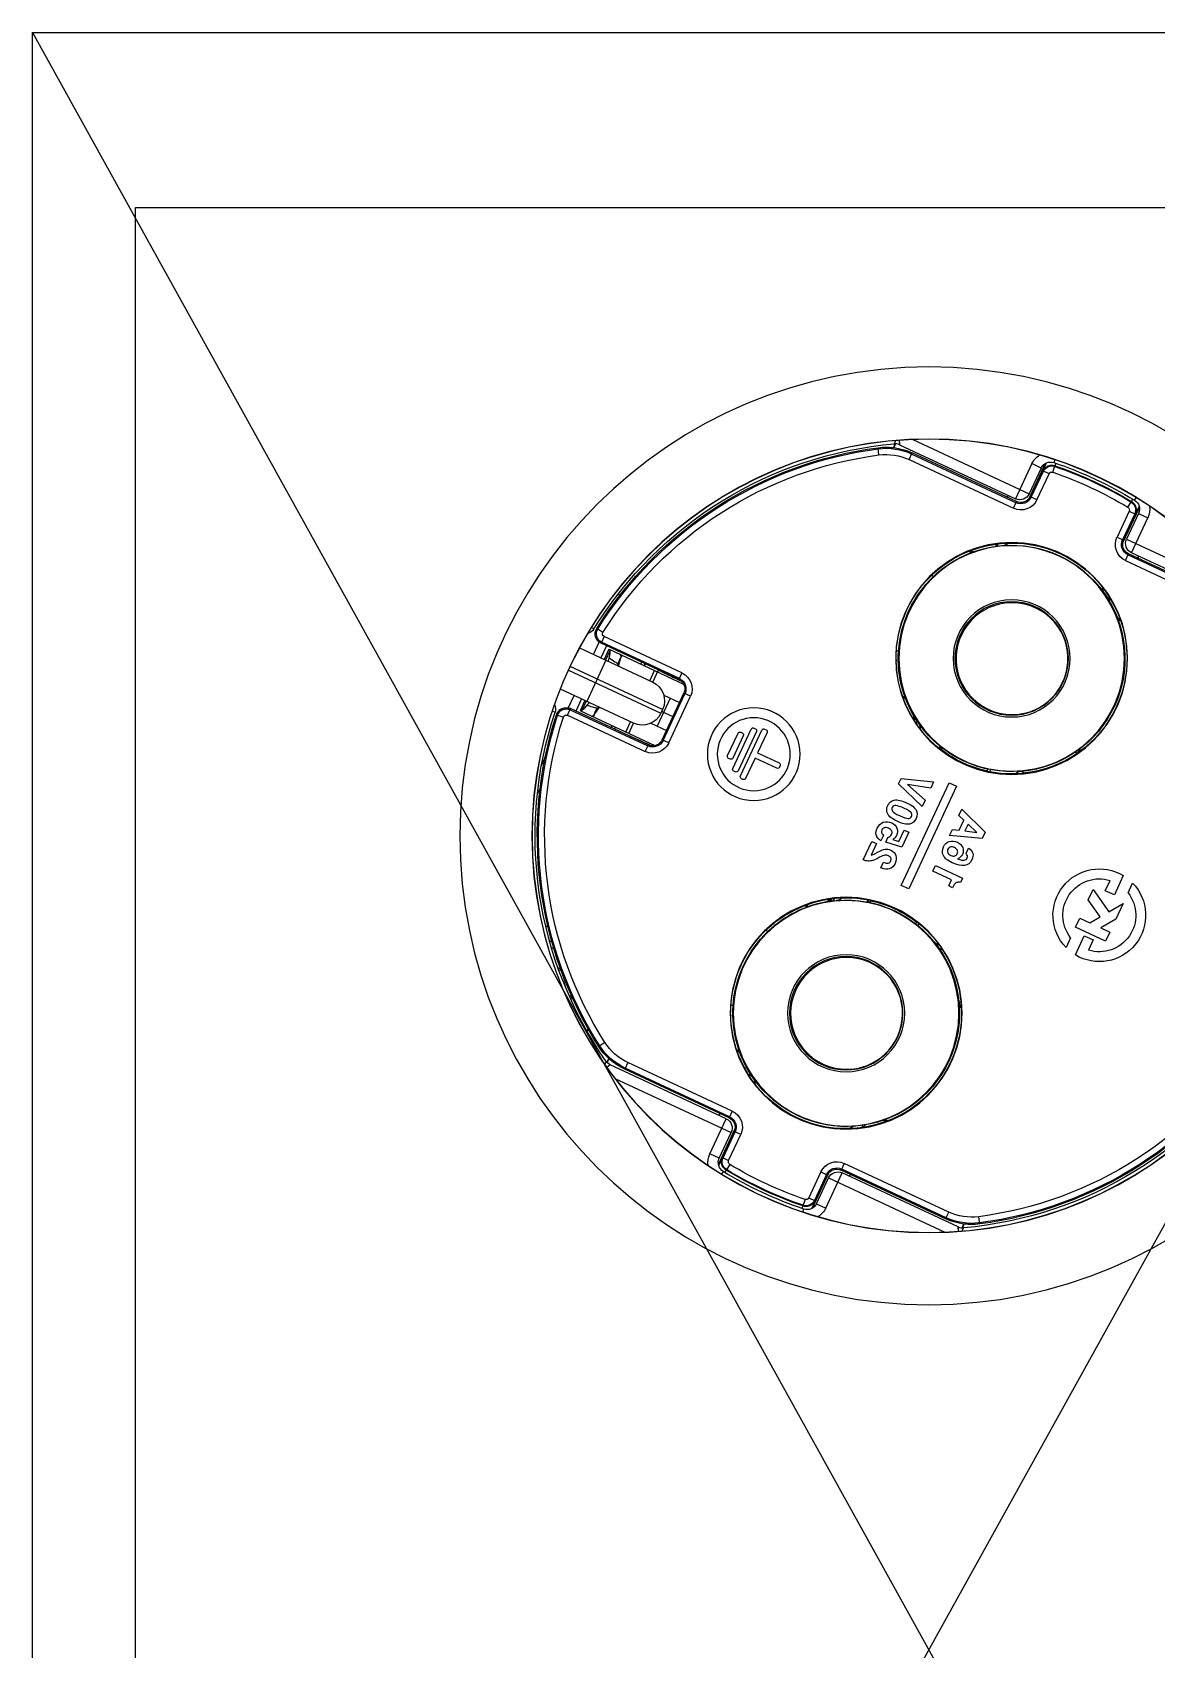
# Model space of a CAD drawing. Header units: millimetres. Extents: x -33000 to 294000, y 0 to 42408.
# Drawn here: x 268049.2 to 268103.8, y 14104.6 to 14183.1 of the extents above; entities that cross this region are included whole.
import ezdxf

# ---------------------------------------------------------------- set-up
doc = ezdxf.new("R2010")
doc.units = ezdxf.units.MM
doc.header["$LTSCALE"] = 50
doc.layers.add('arch', color=8, linetype='Continuous')

# ---------------------------------------------------------------- blocks, each defined once
blk = doc.blocks.new('A$Cc0df4071')
for p, q in [((0, 87, 0), (157, 0, 0)), ((157, 87, 0), (0, 0, 0)), ((35.593, 62.296, 0), (35.2, 62.113, 0)), ((36.647, 62.349, 0), (36.945, 62.489, 0)), ((33.531, 57.831, 0), (31.875, 61.382, 0)), ((33.003, 61.639, 0), (32.957, 61.776, 0)), ((33.124, 61.569, 0), (33.234, 61.23, 0)), ((29.881, 60.452, 0), (31.537, 56.902, 0)), ((32.866, 56.418, 0), (30.774, 60.903, 0)), ((30.956, 60.988, 0), (33.047, 56.502, 0)), ((32.778, 60.983, 0), (32.189, 60.708, 0)), ((32.357, 60.349, 0), (32.946, 60.624, 0)), ((33.148, 61.032, 0), (32.826, 60.882, 0)), ((34.585, 57.109, 0), (32.826, 60.882, 0)), ((32.876, 60.905, 0), (34.636, 57.133, 0)), ((33.148, 61.032, 0), (34.907, 57.26, 0)), ((28.96, 59.753, 0), (28.884, 59.877, 0)), ((30.195, 59.779, 0), (29.606, 59.504, 0)), ((30.48, 59.167, 0), (32.474, 60.097, 0)), ((32.432, 60.188, 0), (32.931, 60.42, 0)), ((32.462, 60.123, 0), (32.911, 60.333, 0)), ((33.12, 59.734, 0), (32.756, 59.486, 0)), ((32.936, 60.41, 0), (34.621, 56.796, 0)), ((33.065, 59.709, 0), (32.962, 59.642, 0)), ((33.231, 59.777, 0), (33.123, 59.726, 0)), ((48.346, 60.039, 0), (48.463, 60.093, 0)), ((48.386, 60.017, 0), (48.501, 60.071, 0)), ((29.124, 59.314, 0), (28.936, 59.615, 0)), ((29.331, 59.252, 0), (29.654, 59.403, 0)), ((31.09, 55.48, 0), (29.331, 59.252, 0)), ((31.362, 55.606, 0), (29.603, 59.379, 0)), ((31.413, 55.63, 0), (29.654, 59.403, 0)), ((29.774, 59.145, 0), (30.363, 59.419, 0)), ((29.94, 59.026, 0), (30.438, 59.258, 0)), ((29.945, 59.015, 0), (31.63, 55.401, 0)), ((30.019, 58.984, 0), (30.468, 59.193, 0)), ((32.917, 59.613, 0), (32.793, 59.533, 0)), ((32.962, 59.642, 0), (32.917, 59.613, 0)), ((33.65, 58.877, 0), (33.741, 58.92, 0)), ((49.028, 59.218, 0), (49.219, 59.518, 0)), ((49.797, 59.037, 0), (49.987, 59.126, 0)), ((49.81, 59.023, 0), (50.002, 59.112, 0)), ((49.945, 59.158, 0), (50.094, 59.231, 0)), ((50.112, 58.96, 0), (50.238, 59.128, 0)), ((52.737, 53.331, 0), (50.112, 58.96, 0)), ((27.324, 58.484, 0), (27.279, 58.58, 0)), ((30.347, 58.432, 0), (30.24, 58.382, 0)), ((30.768, 58.559, 0), (30.344, 58.439, 0)), ((30.511, 58.5, 0), (30.398, 58.465, 0)), ((30.595, 58.526, 0), (30.511, 58.5, 0)), ((30.708, 58.56, 0), (30.595, 58.526, 0)), ((33.963, 58.207, 0), (33.464, 57.974, 0)), ((33.725, 58.717, 0), (33.815, 58.759, 0)), ((50.002, 58.106, 0), (50.325, 58.256, 0)), ((52.364, 53.042, 0), (50.002, 58.106, 0)), ((52.636, 53.168, 0), (50.274, 58.233, 0)), ((52.686, 53.192, 0), (50.325, 58.257, 0)), ((50.77, 58.732, 0), (53.401, 53.089, 0)), ((30.569, 57.44, 0), (30.659, 57.483, 0)), ((30.643, 57.28, 0), (30.734, 57.322, 0)), ((34.029, 58.064, 0), (33.531, 57.831, 0)), ((30.652, 57.261, 0), (30.743, 57.304, 0)), ((31.537, 56.902, 0), (30.948, 56.627, 0)), ((31.47, 57.044, 0), (30.972, 56.812, 0)), ((32.319, 56.053, 0), (33.679, 56.687, 0)), ((33.535, 56.995, 0), (33.89, 56.233, 0)), ((34.907, 57.26, 0), (34.585, 57.109, 0)), ((34.343, 56.445, 0), (32.077, 55.388, 0)), ((34.367, 56.394, 0), (32.101, 55.337, 0)), ((32.175, 56.361, 0), (32.53, 55.599, 0)), ((34.493, 56.122, 0), (32.228, 55.066, 0)), ((32.866, 56.418, 0), (33.047, 56.502, 0)), ((32.957, 56.46, 0), (33.21, 55.916, 0)), ((34.493, 56.122, 0), (34.343, 56.445, 0)), ((31.09, 55.48, 0), (31.413, 55.63, 0)), ((32.228, 55.066, 0), (32.077, 55.388, 0)), ((52.57, 53.689, 0), (52.475, 53.645, 0)), ((52.577, 53.673, 0), (52.483, 53.629, 0)), ((54.441, 54.126, 0), (52.737, 53.331, 0)), ((53.224, 52.911, 0), (54.943, 53.713, 0)), ((53.351, 52.95, 0), (54.973, 53.707, 0)), ((54.636, 53.488, 0), (53.374, 52.9, 0)), ((54.652, 53.672, 0), (53.401, 53.089, 0)), ((54.652, 53.672, 0), (54.441, 54.126, 0)), ((55.002, 53.699, 0), (54.62, 53.521, 0)), ((54.62, 53.521, 0), (54.762, 53.216, 0)), ((55.347, 53.386, 0), (55.228, 53.331, 0)), ((55.29, 53.481, 0), (55.414, 53.557, 0)), ((35.728, 53.013, 0), (33.816, 52.122, 0)), ((36.094, 52.643, 0), (33.864, 51.604, 0)), ((33.934, 51.868, 0), (35.846, 52.76, 0)), ((33.972, 52.625, 0), (34.006, 52.553, 0)), ((35.108, 53.265, 0), (34.021, 52.758, 0)), ((34.139, 52.504, 0), (35.227, 53.012, 0)), ((35.275, 53.144, 0), (35.241, 53.217, 0)), ((35.895, 52.893, 0), (35.861, 52.965, 0)), ((47.205, 53.103, 0), (47.254, 52.998, 0)), ((47.254, 52.998, 0), (47.257, 53.004, 0)), ((47.732, 53.119, 0), (47.74, 53.113, 0)), ((49.367, 52.831, 0), (49.425, 52.706, 0)), ((49.447, 52.803, 0), (49.507, 52.675, 0)), ((52.364, 53.042, 0), (52.686, 53.192, 0)), ((53.501, 52.628, 0), (53.351, 52.95, 0)), ((54.762, 53.216, 0), (53.501, 52.628, 0)), ((54.946, 53.16, 0), (55.228, 53.331, 0)), ((33.767, 51.989, 0), (33.801, 51.916, 0)), ((33.982, 51.35, 0), (34.97, 51.811, 0)), ((34.97, 51.811, 0), (35.46, 50.759, 0)), ((35.224, 51.929, 0), (36.212, 52.39, 0)), ((35.714, 50.878, 0), (35.224, 51.929, 0)), ((36.26, 52.522, 0), (36.226, 52.595, 0)), ((50.602, 52.22, 0), (50.626, 52.231, 0)), ((50.602, 52.22, 0), (50.628, 52.165, 0)), ((50.628, 52.165, 0), (50.686, 52.192, 0)), ((50.771, 52.137, 0), (50.783, 52.135, 0)), ((33.816, 51.471, 0), (33.849, 51.398, 0)), ((43.638, 51.312, 0), (43.589, 51.417, 0)), ((35.593, 50.711, 0), (35.666, 50.745, 0)), ((43.238, 51.014, 0), (43.238, 51.023, 0)), ((42.35, 49.433, 0), (42.478, 49.492, 0)), ((56.65, 49.506, 0), (56.962, 49.613, 0)), ((56.962, 49.613, 0), (57.08, 49.668, 0)), ((57.254, 49.61, 0), (57.117, 49.564, 0)), ((42.449, 49.412, 0), (42.32, 49.351, 0)), ((55.313, 48.741, 0), (56.575, 49.329, 0)), ((55.313, 48.741, 0), (55.464, 48.419, 0)), ((57.071, 49.148, 0), (55.352, 48.347, 0)), ((55.44, 48.469, 0), (56.701, 49.058, 0)), ((55.464, 48.419, 0), (57.086, 49.175, 0)), ((56.854, 48.952, 0), (55.602, 48.368, 0)), ((56.575, 49.329, 0), (56.717, 49.024, 0)), ((56.717, 49.024, 0), (57.099, 49.203, 0)), ((56.854, 48.952, 0), (57.065, 48.499, 0)), ((42.031, 48.054, 0), (42.037, 48.065, 0)), ((42.041, 48.094, 0), (42.148, 48.144, 0)), ((42.057, 48.226, 0), (42.164, 48.276, 0)), ((42.172, 48.332, 0), (42.064, 48.282, 0)), ((42.185, 48.405, 0), (42.074, 48.354, 0)), ((57.065, 48.499, 0), (55.361, 47.704, 0)), ((55.602, 48.368, 0), (58.234, 42.725, 0)), ((53.188, 47.295, 0), (53.209, 47.274, 0)), ((54.899, 47.604, 0), (55.222, 47.754, 0)), ((57.261, 42.54, 0), (54.899, 47.604, 0)), ((57.533, 42.666, 0), (55.171, 47.731, 0)), ((57.583, 42.69, 0), (55.222, 47.754, 0)), ((57.985, 42.075, 0), (55.361, 47.704, 0)), ((55.425, 47.318, 0), (55.52, 47.362, 0)), ((55.528, 47.345, 0), (55.433, 47.301, 0)), ((40.161, 46.689, 0), (39.267, 46.272, 0)), ((40.181, 46.646, 0), (40.161, 46.689, 0)), ((42.211, 46.487, 0), (42.11, 46.44, 0)), ((42.13, 46.339, 0), (42.147, 46.324, 0)), ((42.147, 46.324, 0), (42.236, 46.365, 0)), ((42.224, 46.36, 0), (42.173, 46.469, 0)), ((53.144, 46.742, 0), (53.154, 46.747, 0)), ((53.144, 46.742, 0), (53.153, 46.739, 0)), ((53.189, 46.976, 0), (53.183, 46.965, 0)), ((20.514, 45.921, 0), (20.161, 45.967, 0)), ((38.979, 45.703, 0), (39.247, 45.827, 0)), ((39.31, 45.584, 0), (39.074, 45.486, 0)), ((39.267, 46.272, 0), (39.374, 46.042, 0)), ((39.554, 44.808, 0), (39.31, 45.584, 0)), ((39.374, 46.042, 0), (39.943, 46.307, 0)), ((39.859, 46.104, 0), (39.794, 45.99, 0)), ((40.548, 45.824, 0), (40.28, 45.699, 0)), ((52.836, 45.509, 0), (52.777, 45.637, 0)), ((52.788, 45.668, 0), (52.838, 45.65, 0)), ((52.838, 45.65, 0), (52.867, 45.587, 0)), ((19.804, 44.936, 0), (20.015, 44.925, 0)), ((19.818, 45.114, 0), (19.97, 45.18, 0)), ((19.91, 44.931, 0), (19.925, 44.93, 0)), ((19.913, 45.155, 0), (19.925, 45.161, 0)), ((19.968, 45.128, 0), (20.158, 45.216, 0)), ((20.16, 45.197, 0), (19.969, 45.108, 0)), ((20.015, 44.925, 0), (22.639, 39.296, 0)), ((29.985, 45.073, 0), (30.034, 44.968, 0)), ((30.034, 44.968, 0), (30.037, 44.974, 0)), ((30.512, 45.089, 0), (30.52, 45.084, 0)), ((32.174, 44.688, 0), (32.302, 44.747, 0)), ((36.477, 44.972, 0), (36.216, 44.85, 0)), ((36.216, 44.85, 0), (36.384, 43.273, 0)), ((41.408, 44.843, 0), (36.423, 42.519, 0)), ((37.577, 43.83, 0), (36.477, 44.972, 0)), ((39.27, 44.956, 0), (38.719, 44.699, 0)), ((38.827, 44.468, 0), (39.554, 44.808, 0)), ((39.177, 45.252, 0), (39.27, 44.956, 0)), ((41.577, 44.481, 0), (41.408, 44.843, 0)), ((19.766, 44.275, 0), (22.398, 38.632, 0)), ((20.739, 44.46, 0), (20.417, 44.31, 0)), ((22.778, 39.246, 0), (20.417, 44.31, 0)), ((20.467, 44.334, 0), (22.829, 39.269, 0)), ((20.739, 44.46, 0), (23.101, 39.396, 0)), ((32.383, 44.718, 0), (32.254, 44.658, 0)), ((33.306, 44.265, 0), (33.195, 44.214, 0)), ((33.368, 44.227, 0), (33.26, 44.176, 0)), ((33.415, 44.196, 0), (33.308, 44.146, 0)), ((33.526, 44.124, 0), (33.419, 44.073, 0)), ((33.551, 44.108, 0), (33.563, 44.106, 0)), ((36.509, 44.54, 0), (37.269, 43.686, 0)), ((36.684, 43.413, 0), (36.509, 44.54, 0)), ((36.592, 42.157, 0), (41.577, 44.481, 0)), ((38.719, 44.699, 0), (38.827, 44.468, 0)), ((43.275, 44.137, 0), (43.186, 44.096, 0)), ((43.186, 44.073, 0), (43.186, 44.096, 0)), ((43.251, 43.993, 0), (43.352, 44.04, 0)), ((26.418, 43.282, 0), (26.37, 43.387, 0)), ((36.384, 43.273, 0), (36.684, 43.413, 0)), ((37.269, 43.686, 0), (37.577, 43.83, 0)), ((40.707, 43.303, 0), (40.446, 43.181, 0)), ((40.446, 43.181, 0), (41.058, 41.868, 0)), ((41.13, 42.397, 0), (40.707, 43.303, 0)), ((26.018, 42.984, 0), (26.019, 42.994, 0)), ((34.749, 43.007, 0), (34.648, 42.96, 0)), ((34.737, 42.868, 0), (34.686, 42.978, 0)), ((34.725, 42.863, 0), (34.814, 42.904, 0)), ((34.814, 42.927, 0), (34.814, 42.904, 0)), ((36.423, 42.519, 0), (36.592, 42.157, 0)), ((38.983, 42.499, 0), (38.69, 42.362, 0)), ((39.135, 40.915, 0), (38.983, 42.499, 0)), ((41.434, 42.539, 0), (41.13, 42.397, 0)), ((41.519, 42.358, 0), (41.434, 42.539, 0)), ((44.191, 43.099, 0), (44.209, 43.061, 0)), ((44.449, 42.892, 0), (44.437, 42.894, 0)), ((44.453, 43.009, 0), (44.533, 42.839, 0)), ((57.583, 42.69, 0), (57.261, 42.54, 0)), ((38.009, 42.045, 0), (37.707, 41.904, 0)), ((37.707, 41.904, 0), (38.822, 40.769, 0)), ((38.237, 41.803, 0), (38.009, 42.045, 0)), ((38.729, 42.032, 0), (38.237, 41.803, 0)), ((38.429, 41.596, 0), (38.763, 41.752, 0)), ((38.69, 42.362, 0), (38.729, 42.032, 0)), ((38.763, 41.752, 0), (38.834, 41.168, 0)), ((39.865, 41.698, 0), (39.597, 41.573, 0)), ((41.058, 41.868, 0), (41.262, 41.963, 0)), ((47.129, 41.937, 0), (47.275, 41.976, 0)), ((47.275, 41.976, 0), (47.317, 41.957, 0)), ((47.289, 41.927, 0), (47.275, 41.976, 0)), ((47.325, 41.924, 0), (47.317, 41.957, 0)), ((58.031, 41.892, 0), (57.84, 41.803, 0)), ((58.032, 41.872, 0), (57.842, 41.784, 0)), ((58.196, 42.064, 0), (57.985, 42.075, 0)), ((58.182, 41.886, 0), (58.03, 41.82, 0)), ((58.09, 42.069, 0), (58.075, 42.07, 0)), ((58.087, 41.845, 0), (58.075, 41.839, 0)), ((25.158, 41.477, 0), (25.218, 41.349, 0)), ((25.188, 41.557, 0), (25.247, 41.431, 0)), ((38.834, 41.168, 0), (38.429, 41.596, 0)), ((38.822, 40.769, 0), (39.135, 40.915, 0)), ((57.839, 41.033, 0), (57.486, 41.079, 0)), ((24.888, 40.162, 0), (24.829, 40.135, 0)), ((24.863, 40.218, 0), (24.838, 40.206, 0)), ((24.863, 40.218, 0), (24.888, 40.162, 0)), ((35.853, 40.676, 0), (35.764, 40.635, 0)), ((35.789, 40.513, 0), (35.89, 40.56, 0)), ((35.87, 40.661, 0), (35.853, 40.676, 0)), ((20.935, 38.501, 0), (22.639, 39.296, 0)), ((22.472, 39.655, 0), (22.567, 39.699, 0)), ((22.575, 39.682, 0), (22.48, 39.638, 0)), ((23.101, 39.396, 0), (22.778, 39.246, 0)), ((24.811, 40.024, 0), (24.817, 40.035, 0)), ((35.971, 39.266, 0), (35.989, 39.227, 0)), ((20.914, 37.825, 0), (22.536, 38.581, 0)), ((20.929, 37.852, 0), (22.648, 38.653, 0)), ((21.146, 38.048, 0), (20.935, 38.501, 0)), ((21.146, 38.048, 0), (22.398, 38.632, 0)), ((22.56, 38.531, 0), (21.299, 37.942, 0)), ((22.687, 38.259, 0), (22.536, 38.581, 0)), ((35.871, 39.007, 0), (35.95, 38.837, 0)), ((35.969, 38.946, 0), (35.963, 38.935, 0)), ((21.283, 37.976, 0), (20.901, 37.797, 0)), ((21.425, 37.671, 0), (21.283, 37.976, 0)), ((22.687, 38.259, 0), (21.425, 37.671, 0)), ((20.746, 37.39, 0), (20.883, 37.436, 0)), ((21.038, 37.387, 0), (20.92, 37.332, 0)), ((21.35, 37.494, 0), (21.038, 37.387, 0)), ((34.848, 36.181, 0), (34.836, 36.137, 0)), ((34.856, 36.109, 0), (34.836, 36.137, 0)), ((34.972, 36.268, 0), (34.848, 36.181, 0)), ((34.877, 36.139, 0), (34.848, 36.181, 0)), ((43.426, 36.383, 0), (42.989, 36.179, 0)), ((42.989, 36.179, 0), (43.217, 35.691, 0)), ((44.106, 34.926, 0), (43.426, 36.383, 0)), ((44.782, 36.394, 0), (43.846, 35.958, 0)), ((43.946, 36.625, 0), (44.421, 36.847, 0)), ((42.111, 35.77, 0), (41.606, 35.534, 0)), ((41.606, 35.534, 0), (42.689, 34.776, 0)), ((42.931, 35.196, 0), (42.111, 35.77, 0)), ((43.217, 35.691, 0), (42.931, 35.196, 0)), ((43.846, 35.958, 0), (44.05, 35.521, 0)), ((44.05, 35.521, 0), (44.548, 35.752, 0)), ((26.973, 35.075, 0), (26.975, 35.041, 0)), ((27.229, 34.863, 0), (27.217, 34.865, 0)), ((27.425, 34.749, 0), (27.414, 34.744, 0)), ((27.425, 34.749, 0), (27.421, 34.74, 0)), ((41.663, 34.939, 0), (41.165, 34.708, 0)), ((41.866, 34.502, 0), (41.663, 34.939, 0)), ((42.689, 34.776, 0), (42.284, 34.076, 0)), ((43.046, 34.431, 0), (43.466, 35.157, 0)), ((43.466, 35.157, 0), (43.669, 34.722, 0)), ((43.669, 34.722, 0), (44.106, 34.926, 0)), ((23.054, 33.84, 0), (22.772, 33.669, 0)), ((24.649, 34.05, 0), (23.027, 33.293, 0)), ((24.776, 34.089, 0), (23.057, 33.287, 0)), ((23.238, 33.784, 0), (24.499, 34.372, 0)), ((23.238, 33.784, 0), (23.38, 33.479, 0)), ((23.348, 33.328, 0), (24.599, 33.911, 0)), ((23.364, 33.512, 0), (24.626, 34.1, 0)), ((24.499, 34.372, 0), (24.649, 34.05, 0)), ((24.599, 33.911, 0), (27.23, 28.268, 0)), ((25.636, 33.958, 0), (25.314, 33.808, 0)), ((27.675, 28.743, 0), (25.314, 33.808, 0)), ((25.364, 33.832, 0), (27.726, 28.767, 0)), ((25.636, 33.958, 0), (27.998, 28.894, 0)), ((28.477, 34.331, 0), (28.458, 34.281, 0)), ((28.458, 34.281, 0), (28.487, 34.219, 0)), ((28.567, 34.193, 0), (28.508, 34.32, 0)), ((40.931, 34.066, 0), (41.866, 34.502, 0)), ((41.767, 33.835, 0), (41.292, 33.613, 0)), ((42.284, 34.076, 0), (43.046, 34.431, 0)), ((22.71, 33.519, 0), (22.586, 33.443, 0)), ((22.653, 33.614, 0), (22.772, 33.669, 0)), ((22.998, 33.301, 0), (23.38, 33.479, 0)), ((23.348, 33.328, 0), (23.559, 32.874, 0)), ((25.263, 33.669, 0), (23.559, 32.874, 0)), ((27.888, 28.04, 0), (25.263, 33.669, 0)), ((25.423, 33.327, 0), (25.517, 33.371, 0)), ((25.43, 33.311, 0), (25.525, 33.355, 0))]:
    blk.add_line(p, q)
at = {"elevation": 0}
for points in [[(157, 87), (0, 87), (0, 0), (157, 0)], [(8.5, 5), (148.5, 5), (148.5, 82), (8.5, 82)]]:
    blk.add_lwpolyline(points, close=True, dxfattribs=at)
for points in [[(19.925, 44.93), (19.953, 44.929), (19.966, 44.928)], [(19.945, 45.169), (19.953, 45.173), (19.96, 45.176), (19.966, 45.178), (19.969, 45.18), (19.97, 45.18)], [(19.966, 44.928), (19.988, 44.927), (19.997, 44.926), (20.004, 44.926), (20.01, 44.925), (20.013, 44.925), (20.015, 44.925)], [(58.034, 42.072), (58.012, 42.073), (58.003, 42.074), (57.996, 42.074), (57.99, 42.075), (57.987, 42.075), (57.985, 42.075)], [(58.055, 41.831), (58.047, 41.827), (58.04, 41.824), (58.034, 41.822), (58.031, 41.82), (58.03, 41.82)], [(58.075, 42.07), (58.047, 42.071), (58.034, 42.072)]]:
    blk.add_lwpolyline(points, dxfattribs=at)
for centre, radius in [((39, 43.5, 0), 22.759), ((39, 43.5, 0), 19.26), ((39, 43.5, 0), 19.25), ((35.038, 51.997, 0), 2.25), ((35.038, 51.997, 0), 1.77), ((47.61, 47.515, 0), 5.626), ((47.61, 47.515, 0), 5.474), ((47.61, 47.515, 0), 2.841), ((47.61, 47.515, 0), 2.753), ((30.39, 39.485, 0), 5.626), ((30.39, 39.485, 0), 5.474), ((30.39, 39.485, 0), 2.841), ((30.39, 39.485, 0), 2.753)]:
    blk.add_circle(centre, radius)
for centre, radius, start, end in [((39, 43.5, 0), 19.104, 55.04607, 108.29538), ((39, 43.5, 0), 19, 57.46174, 108.0143), ((39, 43.5, 0), 18.944, 57.46174, 108.0143), ((39, 43.5, 0), 18.644, 57.46174, 108.0143), ((46.436, 61.863, 0), 3.058, 175.78166, 177.68103), ((32.846, 62.113, 0), 0.5, 244.16712, 288.29328), ((33.279, 61.093, 0), 0.5, 108.0143, 205), ((33.279, 61.093, 0), 0.444, 108.0143, 205), ((33.28, 61.092, 0), 0.502, 127.3334, 144.37051), ((33.279, 61.093, 0), 0.5, 120.91831, 127.26226), ((33.28, 61.091, 0), 0.503, 108.06324, 120.93386), ((33.279, 61.093, 0), 0.144, 108.0143, 205), ((46.436, 61.863, 0), 2.326, 179.00666, 181.58037), ((46.436, 61.863, 0), 2, 181.51755, 184.71287), ((46.436, 61.863, 0), 1.1, 199.33393, 206.93626), ((46.436, 61.863, 0), 1.025, 202.75144, 211.45417), ((46.436, 61.863, 0), 0.725, 237.03905, 259.7015), ((33.281, 61.093, 0), 0.502, 169.67949, 185.59879), ((33.283, 61.094, 0), 0.504, 185.70776, 204.92101), ((46.436, 61.863, 0), 1.025, 284.27634, 292.99716), ((46.436, 61.863, 0), 1.1, 288.99252, 296.60467), ((39, 43.5, 0), 19.104, 121.70462, 174.95393), ((29.2, 59.191, 0), 0.5, 25, 121.9857), ((28.697, 60.179, 0), 0.5, 301.70671, 345.8445), ((33.471, 59.041, 0), 1.324, 127.51942, 129.15817), ((27.945, 58.481, 0), 4.988, 14.17594, 15.46667), ((27.654, 58.406, 0), 5.289, 13.58199, 14.18576), ((32.98, 59.995, 0), 0.298, 286.58244, 288.03514), ((39, 43.5, 0), 19, 121.9857, 172.53826), ((39, 43.5, 0), 18.944, 121.9857, 172.53826), ((39, 43.5, 0), 18.644, 121.9857, 172.53826), ((29.2, 59.191, 0), 0.444, 25, 121.9857), ((29.2, 59.191, 0), 0.144, 25, 121.9857), ((34.623, 56.729, 0), 3.348, 123.12351, 124.00156), ((32.02, 60.975, 0), 1.59, 298.14826, 299.71712), ((32.692, 59.575, 0), 0.11, 320.91296, 329.12438), ((32.684, 59.579, 0), 0.119, 329.13396, 336.94603), ((33.491, 59.153, 0), 0.794, 144.48276, 151.4274), ((27.486, 58.365, 0), 5.462, 13.00108, 13.58202), ((33.423, 58.515, 0), 1.242, 117.75681, 119.69383), ((47.606, 56.989, 0), 2.644, 25, 57.46174), ((47.606, 56.989, 0), 2.944, 25, 57.46174), ((47.601, 56.982, 0), 3.008, 46.65908, 57.4463), ((47.606, 56.989, 0), 3, 25, 57.46175), ((47.609, 56.992, 0), 2.996, 43.04638, 46.64896), ((47.606, 56.989, 0), 3, 38.21945, 43.04583), ((34.715, 61.66, 0), 5.094, 215.11122, 216.09099), ((35.022, 61.882, 0), 5.472, 216.08513, 216.52172), ((31.082, 57.424, 0), 1.242, 110.30692, 112.24397), ((30.552, 57.801, 0), 0.775, 84.35753, 85.55279), ((35.257, 62.057, 0), 5.766, 216.52212, 216.97997), ((30.55, 57.778, 0), 0.798, 78.58151, 84.33355), ((31.681, 55.353, 0), 3.352, 106.44735, 106.87629), ((30.742, 58.674, 0), 0.119, 253.05397, 260.86604), ((31.679, 55.36, 0), 3.345, 105.99818, 106.44735), ((72.559, 74.603, 0), 41.837, 203.21935, 203.49167), ((47.61, 56.992, 0), 2.994, 35.81229, 38.2184), ((47.599, 56.984, 0), 3.008, 25.62808, 35.80299), ((47.621, 56.996, 0), 2.983, 25.0001, 25.61683), ((32.625, 57.409, 0), 1, 295, 25), ((100.79, 86.936, 0), 72.643, 203.53664, 204.10627), ((-6.886, 37.54, 0), 42.383, 26.49941, 26.76638), ((32.443, 57.324, 0), 1, 205, 295), ((34.132, 56.898, 0), 0.5, 295, 25), ((34.132, 56.898, 0), 0.556, 295, 25), ((128.857, 99.477, 0), 103.385, 204.09763, 204.29721), ((34.132, 56.898, 0), 0.856, 295, 25), ((-26.962, 27.545, 0), 64.81, 25.88743, 26.4885), ((-57.684, 12.56, 0), 98.991, 25.69845, 25.9269), ((31.866, 55.841, 0), 0.856, 205, 295), ((31.866, 55.841, 0), 0.556, 205, 295), ((31.866, 55.841, 0), 0.5, 205, 295), ((54.823, 53.085, 0), 0.444, 31.20627, 115), ((54.864, 53.219, 0), 0.5, 31.49414, 115.00072), ((54.817, 53.081, 0), 0.481, 40.25125, 48.39317), ((54.819, 53.082, 0), 0.479, 31.24992, 40.30206), ((39, 43.5, 0), 19.104, 18.50514, 31.49486), ((34.063, 52.668, 0), 0.1, 115, 205), ((35.151, 53.175, 0), 0.1, 25, 115), ((35.184, 53.102, 0), 0.1, 295, 25), ((35.77, 52.923, 0), 0.1, 25, 115), ((35.804, 52.85, 0), 0.1, 295, 25), ((36.136, 52.553, 0), 0.1, 25, 115), ((47.61, 47.515, 0), 5.605, 88.75016, 141.24984), ((47.61, 47.515, 0), 5.495, 93.71361, 136.28639), ((47.61, 47.515, 0), 5.5, 54.89146, 93.67631), ((47.752, 53.613, 0), 0.5, 262.16267, 268.65866), ((47.61, 47.515, 0), 5.6, 55.63429, 88.67103), ((53.139, 53.403, 0), 0.856, 205, 295), ((53.139, 53.403, 0), 0.556, 205, 295), ((53.139, 53.403, 0), 0.5, 205, 295), ((53.19, 53.542, 0), 0.5, 205.01169, 294.98831), ((54.823, 53.085, 0), 0.144, 31.20627, 115), ((39, 43.5, 0), 18.644, 18.79373, 31.20627), ((39, 43.5, 0), 18.944, 18.79373, 31.20627), ((39, 43.5, 0), 18.974, 18.79373, 31.20627), ((33.858, 52.031, 0), 0.1, 115, 205), ((33.892, 51.959, 0), 0.1, 205, 295), ((34.097, 52.595, 0), 0.1, 205, 295), ((36.17, 52.48, 0), 0.1, 295, 25), ((50.264, 52.945, 0), 0.8, 288.20082, 295), ((50.264, 52.945, 0), 0.861, 291.30744, 295), ((51.052, 52.549, 0), 0.499, 235.65311, 242.48429), ((47.61, 47.515, 0), 5.496, 355.13335, 54.86665), ((47.61, 47.515, 0), 5.605, 354.48043, 55.51957), ((33.906, 51.513, 0), 0.1, 115, 205), ((33.94, 51.441, 0), 0.1, 205, 295), ((47.61, 47.515, 0), 5.5, 136.32369, 175.00042), ((42.847, 51.326, 0), 0.5, 321.34135, 327.84103), ((35.551, 50.802, 0), 0.1, 205, 295), ((35.624, 50.835, 0), 0.1, 295, 25), ((47.61, 47.515, 0), 5.6, 141.32896, 174.36571), ((56.514, 49.46, 0), 0.144, 295, 18.79373), ((56.514, 49.46, 0), 0.444, 295, 18.79373), ((56.642, 49.405, 0), 0.5, 294.99928, 18.50586), ((55.675, 47.966, 0), 0.856, 115, 205), ((47.61, 47.515, 0), 5.605, 174.48043, 192.11436), ((41.538, 48.114, 0), 0.501, 347.32992, 354.35278), ((47.61, 47.515, 0), 5.496, 175.02449, 234.97551), ((41.638, 48.035, 0), 0.499, 349.93584, 355.01709), ((55.675, 47.966, 0), 0.556, 115, 205), ((55.675, 47.966, 0), 0.5, 115, 205), ((55.814, 47.915, 0), 0.5, 115.01169, 204.98831), ((39.551, 46.419, 0), 0.675, 343.48443, 2.64158), ((47.61, 47.515, 0), 5.591, 192.30177, 217.69823), ((47.61, 47.515, 0), 5.6, 235.63429, 354.36571), ((47.61, 47.515, 0), 5.5, 234.99958, 355.10855), ((53.681, 46.916, 0), 0.501, 167.79014, 174.35417), ((23.135, 45.578, 0), 3, 172.53825, 205), ((23.143, 45.577, 0), 3.008, 172.5537, 183.34092), ((23.135, 45.578, 0), 2.944, 172.53826, 205), ((23.135, 45.578, 0), 2.644, 172.53826, 205), ((23.138, 45.578, 0), 3.003, 183.36194, 194.17613), ((23.143, 45.581, 0), 3.008, 194.19701, 204.37192), ((30.39, 39.485, 0), 5.605, 88.75016, 141.24984), ((30.39, 39.485, 0), 5.495, 93.71361, 136.28639), ((30.39, 39.485, 0), 5.5, 54.99958, 93.67631), ((30.532, 45.583, 0), 0.5, 262.16162, 268.65865), ((30.39, 39.485, 0), 5.6, 55.63429, 88.67103), ((23.12, 45.571, 0), 2.983, 204.38317, 204.9999), ((30.39, 39.485, 0), 5.496, 355.02449, 54.97551), ((33.833, 44.52, 0), 0.499, 235.65498, 242.85895), ((30.39, 39.485, 0), 5.605, 37.88564, 55.51957), ((47.61, 47.515, 0), 5.605, 217.88564, 235.51957), ((30.39, 39.485, 0), 5.5, 136.32369, 175.10855), ((30.39, 39.485, 0), 5.6, 141.32896, 174.36571), ((25.628, 43.297, 0), 0.5, 321.34135, 327.83999), ((30.39, 39.485, 0), 5.591, 12.30177, 37.69823), ((44.167, 42.48, 0), 0.499, 55.65498, 62.85895), ((54.865, 41.422, 0), 2.644, 352.53826, 25), ((54.865, 41.422, 0), 2.944, 352.53826, 25), ((54.865, 41.422, 0), 3, 352.53826, 25), ((54.88, 41.429, 0), 2.983, 24.46166, 24.99992), ((54.857, 41.419, 0), 3.008, 14.19873, 24.44995), ((47.761, 42.106, 0), 0.703, 185.09234, 193.63532), ((47.758, 42.106, 0), 0.5, 188.95126, 194.9951), ((47.8, 42.086, 0), 0.5, 186.97357, 194.98212), ((39, 43.5, 0), 19.104, 301.70462, 354.95393), ((54.862, 41.422, 0), 3.003, 3.36361, 14.17782), ((39, 43.5, 0), 18.644, 301.9857, 352.53826), ((39, 43.5, 0), 18.944, 301.9857, 352.53826), ((39, 43.5, 0), 19, 301.9857, 352.53826), ((54.857, 41.423, 0), 3.008, 352.55371, 3.34258), ((24.524, 40.943, 0), 0.8, 295, 301.79918), ((24.524, 40.943, 0), 0.861, 295, 298.69256), ((30.39, 39.485, 0), 5.605, 354.48043, 12.11436), ((22.186, 39.085, 0), 0.5, 295.01169, 24.98831), ((22.325, 39.034, 0), 0.556, 295, 25), ((22.325, 39.034, 0), 0.856, 295, 25), ((30.39, 39.485, 0), 5.605, 174.48043, 235.51957), ((24.319, 40.084, 0), 0.501, 347.79014, 354.35417), ((30.39, 39.485, 0), 5.496, 175.13335, 234.86665), ((22.325, 39.034, 0), 0.5, 295, 25), ((30.39, 39.485, 0), 5.5, 234.89146, 355.00042), ((30.39, 39.485, 0), 5.6, 235.63429, 354.36571), ((36.362, 38.965, 0), 0.499, 169.93584, 175.01709), ((36.462, 38.886, 0), 0.501, 167.32992, 174.35278), ((21.358, 37.595, 0), 0.5, 114.99928, 198.50586), ((21.486, 37.54, 0), 0.444, 115, 198.79373), ((39, 43.5, 0), 19.104, 198.50514, 211.49486), ((39, 43.5, 0), 18.974, 198.79373, 211.20627), ((39, 43.5, 0), 18.944, 198.79373, 211.20627), ((21.486, 37.54, 0), 0.144, 115, 198.79373), ((39, 43.5, 0), 18.644, 198.79373, 211.20627), ((42.856, 35.23, 0), 2.25, 45.93652, 211.15393), ((42.856, 35.23, 0), 1.77, 52.01587, 197.16787), ((34.426, 35.85, 0), 0.5, 35.01788, 43.0262), ((34.438, 35.894, 0), 0.5, 35.0049, 41.04631), ((34.436, 35.893, 0), 0.703, 36.36469, 44.912), ((42.856, 35.23, 0), 2.25, 225.93652, 31.15393), ((42.856, 35.23, 0), 1.77, 232.01587, 17.16787), ((26.948, 34.451, 0), 0.499, 55.65311, 62.48429), ((23.177, 33.915, 0), 0.144, 211.20627, 295), ((24.861, 33.597, 0), 0.856, 25, 115), ((24.81, 33.458, 0), 0.5, 25.01169, 114.98831), ((24.861, 33.597, 0), 0.556, 25, 115), ((24.861, 33.597, 0), 0.5, 25, 115), ((23.136, 33.781, 0), 0.5, 211.49414, 295.00072), ((23.182, 33.918, 0), 0.48, 211.24856, 220.34544), ((23.177, 33.915, 0), 0.444, 211.20627, 295), ((23.183, 33.918, 0), 0.481, 220.29758, 228.1026)]:
    blk.add_arc(centre, radius, start, end)
for centre, major_axis, start_param, end_param in [((53.139, 53.404, 0), (-0.171, -0.47), -0.785246, 0.785246), ((55.675, 47.966, 0), (-0.47, 0.171), -0.785246, 0.785246), ((53.563, 45.988, 0), (0.752, -0.274), 2.471748, 2.653712), ((53.482, 46.017, 0), (-0.752, 0.274), -0.785246, -0.64466), ((53.563, 45.988, 0), (0.752, -0.274), 3.826839, 3.926839), ((22.325, 39.034, 0), (-0.47, 0.171), 8.639532, 10.210024), ((27.763, 34.024, 0), (0.274, 0.752), 0.644651, 0.785246), ((27.733, 33.943, 0), (-0.274, -0.752), -2.653703, -2.471748), ((24.861, 33.596, 0), (-0.171, -0.47), 8.639532, 10.210024), ((27.733, 33.943, 0), (-0.274, -0.752), -3.926839, -3.826806)]:
    blk.add_ellipse(centre, major_axis=major_axis, ratio=0.999695, start_param=start_param, end_param=end_param)
for centre, major_axis in [((47.617, 47.493, 0), (0.839, -2.581)), ((30.402, 39.466, 0), (1.438, -2.301))]:
    blk.add_ellipse(centre, major_axis=major_axis, ratio=0.999964)
for points in [[(32.872, 61.384, 0), (32.83, 61.325, 0), (32.8, 61.255, 0), (32.787, 61.183, 0)], [(32.753, 59.811, 0), (32.727, 59.905, 0), (32.698, 59.999, 0), (32.665, 60.091, 0)], [(33.12, 59.734, 0), (33.106, 59.724, 0), (33.089, 59.717, 0), (33.072, 59.711, 0)], [(33.145, 59.757, 0), (33.138, 59.748, 0), (33.129, 59.74, 0), (33.12, 59.734, 0)], [(33.185, 59.874, 0), (33.187, 59.871, 0), (33.187, 59.867, 0), (33.188, 59.864, 0)], [(30.363, 59.018, 0), (30.42, 58.919, 0), (30.483, 58.823, 0), (30.549, 58.73, 0)], [(32.756, 59.486, 0), (32.764, 59.491, 0), (32.771, 59.498, 0), (32.777, 59.506, 0)], [(50.112, 58.96, 0), (50.075, 59.038, 0), (50.016, 59.109, 0), (49.945, 59.158, 0)], [(30.201, 58.471, 0), (30.198, 58.474, 0), (30.196, 58.476, 0), (30.194, 58.48, 0)], [(30.31, 58.435, 0), (30.302, 58.435, 0), (30.293, 58.436, 0), (30.284, 58.437, 0)], [(30.344, 58.439, 0), (30.333, 58.436, 0), (30.322, 58.434, 0), (30.31, 58.435, 0)], [(30.768, 58.559, 0), (30.754, 58.555, 0), (30.738, 58.554, 0), (30.723, 58.557, 0)], [(54.995, 54.211, 0), (54.81, 54.235, 0), (54.61, 54.205, 0), (54.441, 54.126, 0)], [(51.076, 51.918, 0), (50.97, 51.915, 0), (50.859, 51.949, 0), (50.773, 52.009, 0)], [(57.065, 48.499, 0), (57.234, 48.578, 0), (57.386, 48.711, 0), (57.486, 48.869, 0)], [(42.129, 47.948, 0), (42.113, 47.857, 0), (42.07, 47.769, 0), (42.009, 47.7, 0)], [(53.086, 47.049, 0), (53.095, 47.154, 0), (53.141, 47.261, 0), (53.211, 47.339, 0)], [(40.225, 46.45, 0), (40.222, 46.525, 0), (40.207, 46.591, 0), (40.181, 46.646, 0)], [(37.931, 45.499, 0), (37.804, 45.563, 0), (37.669, 45.563, 0), (37.527, 45.496, 0)], [(38.341, 45.711, 0), (38.298, 45.581, 0), (38.308, 45.446, 0), (38.374, 45.304, 0)], [(38.622, 46.007, 0), (38.478, 45.94, 0), (38.383, 45.841, 0), (38.341, 45.711, 0)], [(38.628, 45.458, 0), (38.593, 45.534, 0), (38.585, 45.601, 0), (38.604, 45.658, 0)], [(38.604, 45.658, 0), (38.624, 45.716, 0), (38.662, 45.758, 0), (38.718, 45.784, 0)], [(38.957, 46.056, 0), (38.854, 46.08, 0), (38.743, 46.063, 0), (38.622, 46.007, 0)], [(38.718, 45.784, 0), (38.766, 45.806, 0), (38.808, 45.812, 0), (38.846, 45.801, 0)], [(38.846, 45.801, 0), (38.883, 45.79, 0), (38.928, 45.757, 0), (38.979, 45.703, 0)], [(39.247, 45.827, 0), (39.157, 45.956, 0), (39.06, 46.032, 0), (38.957, 46.056, 0)], [(39.647, 45.628, 0), (39.634, 45.537, 0), (39.649, 45.444, 0), (39.693, 45.35, 0)], [(39.794, 45.99, 0), (39.708, 45.841, 0), (39.66, 45.721, 0), (39.647, 45.628, 0)], [(39.943, 46.307, 0), (39.927, 46.243, 0), (39.9, 46.175, 0), (39.859, 46.104, 0)], [(39.966, 45.464, 0), (39.941, 45.518, 0), (39.932, 45.576, 0), (39.938, 45.637, 0)], [(39.938, 45.637, 0), (39.944, 45.699, 0), (39.979, 45.786, 0), (40.042, 45.898, 0)], [(40.042, 45.898, 0), (40.125, 46.044, 0), (40.177, 46.154, 0), (40.198, 46.227, 0)], [(40.28, 45.699, 0), (40.324, 45.6, 0), (40.339, 45.523, 0), (40.327, 45.47, 0)], [(40.57, 45.778, 0), (40.565, 45.789, 0), (40.558, 45.804, 0), (40.548, 45.824, 0)], [(40.602, 45.41, 0), (40.641, 45.527, 0), (40.63, 45.65, 0), (40.57, 45.778, 0)], [(20.015, 44.925, 0), (19.978, 45.003, 0), (19.962, 45.094, 0), (19.97, 45.18, 0)], [(37.265, 45.179, 0), (37.234, 45.035, 0), (37.281, 44.825, 0), (37.409, 44.551, 0)], [(37.527, 45.496, 0), (37.384, 45.43, 0), (37.296, 45.324, 0), (37.265, 45.179, 0)], [(37.528, 45.102, 0), (37.522, 45.185, 0), (37.555, 45.242, 0), (37.627, 45.275, 0)], [(37.672, 44.684, 0), (37.581, 44.88, 0), (37.533, 45.019, 0), (37.528, 45.102, 0)], [(37.627, 45.275, 0), (37.688, 45.304, 0), (37.746, 45.299, 0), (37.804, 45.261, 0)], [(37.804, 45.261, 0), (37.86, 45.223, 0), (37.932, 45.111, 0), (38.02, 44.922, 0)], [(38.295, 45.032, 0), (38.18, 45.278, 0), (38.059, 45.434, 0), (37.931, 45.499, 0)], [(38.02, 44.922, 0), (38.111, 44.727, 0), (38.158, 44.59, 0), (38.159, 44.51, 0)], [(38.426, 44.442, 0), (38.455, 44.586, 0), (38.411, 44.782, 0), (38.295, 45.032, 0)], [(38.374, 45.304, 0), (38.434, 45.175, 0), (38.521, 45.091, 0), (38.633, 45.049, 0)], [(38.931, 45.313, 0), (38.802, 45.254, 0), (38.701, 45.302, 0), (38.628, 45.458, 0)], [(38.633, 45.049, 0), (38.744, 45.006, 0), (38.859, 45.013, 0), (38.977, 45.068, 0)], [(39.074, 45.486, 0), (39.051, 45.405, 0), (39.003, 45.347, 0), (38.931, 45.313, 0)], [(38.977, 45.068, 0), (39.06, 45.106, 0), (39.127, 45.168, 0), (39.177, 45.252, 0)], [(39.693, 45.35, 0), (39.755, 45.218, 0), (39.845, 45.134, 0), (39.961, 45.098, 0)], [(39.961, 45.098, 0), (40.077, 45.062, 0), (40.202, 45.074, 0), (40.335, 45.136, 0)], [(40.076, 45.348, 0), (40.029, 45.37, 0), (39.992, 45.408, 0), (39.966, 45.464, 0)], [(40.226, 45.352, 0), (40.173, 45.328, 0), (40.123, 45.327, 0), (40.076, 45.348, 0)], [(40.327, 45.47, 0), (40.314, 45.417, 0), (40.28, 45.378, 0), (40.226, 45.352, 0)], [(40.335, 45.136, 0), (40.475, 45.201, 0), (40.564, 45.293, 0), (40.602, 45.41, 0)], [(33.848, 43.895, 0), (33.743, 43.892, 0), (33.631, 43.925, 0), (33.544, 43.986, 0)], [(37.409, 44.551, 0), (37.607, 44.125, 0), (37.858, 43.981, 0), (38.157, 44.12, 0)], [(37.874, 44.366, 0), (37.817, 44.413, 0), (37.749, 44.519, 0), (37.672, 44.684, 0)], [(38.057, 44.341, 0), (37.992, 44.311, 0), (37.931, 44.319, 0), (37.874, 44.366, 0)], [(38.159, 44.51, 0), (38.161, 44.43, 0), (38.127, 44.374, 0), (38.057, 44.341, 0)], [(38.157, 44.12, 0), (38.308, 44.191, 0), (38.397, 44.298, 0), (38.426, 44.442, 0)], [(39.274, 42.511, 0), (39.235, 42.387, 0), (39.248, 42.254, 0), (39.314, 42.112, 0)], [(39.536, 42.792, 0), (39.401, 42.729, 0), (39.313, 42.635, 0), (39.274, 42.511, 0)], [(39.572, 42.259, 0), (39.541, 42.325, 0), (39.53, 42.388, 0), (39.54, 42.447, 0)], [(39.956, 42.796, 0), (39.824, 42.862, 0), (39.684, 42.861, 0), (39.536, 42.792, 0)], [(39.54, 42.447, 0), (39.55, 42.505, 0), (39.586, 42.548, 0), (39.647, 42.576, 0)], [(39.647, 42.576, 0), (39.705, 42.603, 0), (39.762, 42.605, 0), (39.816, 42.581, 0)], [(39.816, 42.581, 0), (39.871, 42.557, 0), (39.915, 42.507, 0), (39.951, 42.43, 0)], [(39.951, 42.43, 0), (39.986, 42.355, 0), (39.995, 42.291, 0), (39.975, 42.238, 0)], [(40.305, 42.37, 0), (40.204, 42.586, 0), (40.088, 42.729, 0), (39.956, 42.796, 0)], [(44.152, 43.105, 0), (44.257, 43.108, 0), (44.369, 43.075, 0), (44.456, 43.014, 0)], [(39.314, 42.112, 0), (39.375, 41.981, 0), (39.461, 41.896, 0), (39.572, 41.856, 0)], [(39.699, 42.119, 0), (39.647, 42.143, 0), (39.603, 42.191, 0), (39.572, 42.259, 0)], [(39.572, 41.856, 0), (39.683, 41.815, 0), (39.792, 41.82, 0), (39.901, 41.871, 0)], [(39.863, 42.121, 0), (39.807, 42.094, 0), (39.752, 42.094, 0), (39.699, 42.119, 0)], [(39.975, 42.238, 0), (39.955, 42.186, 0), (39.918, 42.146, 0), (39.863, 42.121, 0)], [(40.071, 41.639, 0), (39.998, 41.605, 0), (39.929, 41.624, 0), (39.865, 41.698, 0)], [(39.901, 41.871, 0), (39.995, 41.915, 0), (40.068, 41.995, 0), (40.118, 42.11, 0)], [(40.178, 41.781, 0), (40.165, 41.714, 0), (40.13, 41.666, 0), (40.071, 41.639, 0)], [(40.118, 42.11, 0), (40.171, 41.959, 0), (40.191, 41.849, 0), (40.178, 41.781, 0)], [(40.163, 41.414, 0), (40.485, 41.565, 0), (40.532, 41.883, 0), (40.305, 42.37, 0)], [(41.262, 41.963, 0), (41.247, 42.034, 0), (41.246, 42.088, 0), (41.259, 42.128, 0)], [(41.259, 42.128, 0), (41.272, 42.167, 0), (41.294, 42.205, 0), (41.327, 42.24, 0)], [(41.327, 42.24, 0), (41.361, 42.275, 0), (41.425, 42.314, 0), (41.519, 42.358, 0)], [(57.985, 42.075, 0), (58.022, 41.997, 0), (58.038, 41.906, 0), (58.03, 41.82, 0)], [(39.597, 41.573, 0), (39.737, 41.357, 0), (39.926, 41.304, 0), (40.163, 41.414, 0)], [(24.914, 39.951, 0), (24.905, 39.846, 0), (24.859, 39.739, 0), (24.789, 39.661, 0)], [(35.871, 39.052, 0), (35.887, 39.143, 0), (35.93, 39.231, 0), (35.991, 39.3, 0)], [(20.935, 38.501, 0), (20.766, 38.422, 0), (20.614, 38.289, 0), (20.514, 38.131, 0)], [(26.924, 35.082, 0), (27.03, 35.085, 0), (27.141, 35.051, 0), (27.227, 34.991, 0)], [(23.005, 32.789, 0), (23.19, 32.765, 0), (23.39, 32.795, 0), (23.559, 32.874, 0)]]:
    blk.add_open_spline(points, degree=3)
for points, knots in [([(32.635, 60.067, 0), (32.624, 60.059, 0), (32.588, 60.028, 0), (32.554, 59.995, 0), (32.534, 59.968, 0)], [0, 0, 0, 0, 0.299708, 1, 1, 1, 1]), ([(32.664, 60.091, 0), (32.719, 60.133, 0), (32.808, 60.206, 0), (32.887, 60.292, 0), (32.911, 60.333, 0)], [0, 0, 0, 0, 0.592898, 1, 1, 1, 1]), ([(32.952, 59.666, 0), (32.943, 59.663, 0), (32.907, 59.646, 0), (32.871, 59.629, 0), (32.844, 59.614, 0)], [0, 0, 0, 0, 0.235506, 1, 1, 1, 1]), ([(32.911, 60.333, 0), (32.92, 60.348, 0), (32.933, 60.371, 0), (32.94, 60.401, 0), (32.936, 60.41, 0)], [0, 0, 0, 0, 0.644601, 1, 1, 1, 1]), ([(33.065, 59.709, 0), (33.056, 59.706, 0), (33.018, 59.694, 0), (32.98, 59.679, 0), (32.952, 59.666, 0)], [0, 0, 0, 0, 0.227998, 1, 1, 1, 1]), ([(33.18, 59.817, 0), (33.179, 59.812, 0), (33.169, 59.791, 0), (33.156, 59.771, 0), (33.145, 59.757, 0)], [0, 0, 0, 0, 0.21782, 1, 1, 1, 1]), ([(33.188, 59.864, 0), (33.188, 59.86, 0), (33.189, 59.844, 0), (33.185, 59.828, 0), (33.18, 59.817, 0)], [0, 0, 0, 0, 0.221306, 1, 1, 1, 1]), ([(29.945, 59.015, 0), (29.949, 59.006, 0), (29.976, 58.992, 0), (30.002, 58.987, 0), (30.019, 58.984, 0)], [0, 0, 0, 0, 0.355397, 1, 1, 1, 1]), ([(30.019, 58.984, 0), (30.066, 58.976, 0), (30.183, 58.982, 0), (30.296, 59.003, 0), (30.363, 59.018, 0)], [0, 0, 0, 0, 0.407106, 1, 1, 1, 1]), ([(30.541, 59.039, 0), (30.529, 59.04, 0), (30.469, 59.039, 0), (30.41, 59.028, 0), (30.363, 59.018, 0)], [0, 0, 0, 0, 0.193996, 1, 1, 1, 1]), ([(30.284, 58.437, 0), (30.275, 58.438, 0), (30.245, 58.443, 0), (30.214, 58.455, 0), (30.201, 58.471, 0)], [0, 0, 0, 0, 0.312427, 1, 1, 1, 1]), ([(30.398, 58.465, 0), (30.394, 58.462, 0), (30.377, 58.452, 0), (30.358, 58.443, 0), (30.344, 58.439, 0)], [0, 0, 0, 0, 0.26897, 1, 1, 1, 1]), ([(30.517, 58.531, 0), (30.506, 58.526, 0), (30.465, 58.506, 0), (30.426, 58.484, 0), (30.398, 58.465, 0)], [0, 0, 0, 0, 0.274281, 1, 1, 1, 1]), ([(30.612, 58.574, 0), (30.604, 58.57, 0), (30.572, 58.557, 0), (30.54, 58.543, 0), (30.517, 58.531, 0)], [0, 0, 0, 0, 0.26225, 1, 1, 1, 1]), ([(30.651, 58.589, 0), (30.659, 58.592, 0), (30.687, 58.602, 0), (30.715, 58.613, 0), (30.735, 58.623, 0)], [0, 0, 0, 0, 0.265438, 1, 1, 1, 1]), ([(55.136, 53.441, 0), (55.061, 53.508, 0), (54.88, 53.586, 0), (54.693, 53.553, 0), (54.62, 53.521, 0)], [0, 0, 0, 0, 0.559011, 1, 1, 1, 1]), ([(56.717, 49.024, 0), (56.806, 49.068, 0), (56.932, 49.19, 0), (56.999, 49.414, 0), (56.984, 49.548, 0), (56.962, 49.613, 0)], [0, 0, 0, 0, 0.43189, 0.704205, 1, 1, 1, 1]), ([(21.283, 37.976, 0), (21.194, 37.932, 0), (21.068, 37.81, 0), (21.001, 37.586, 0), (21.016, 37.452, 0), (21.038, 37.387, 0)], [0, 0, 0, 0, 0.431872, 0.704193, 1, 1, 1, 1]), ([(22.862, 33.561, 0), (22.938, 33.493, 0), (23.119, 33.414, 0), (23.306, 33.447, 0), (23.38, 33.479, 0)], [0, 0, 0, 0, 0.559126, 1, 1, 1, 1])]:
    blk.add_open_spline(points, degree=3, knots=knots)

msp = doc.modelspace()

# ---------------------------------------------------------------- block references
at = {"layer": 'arch', "ltscale": 25, "xscale": -1, "rotation": 90}
msp.add_blockref('A$Cc0df4071', (268136.206, 14183.105), dxfattribs=at)

doc.saveas('drawing.dxf')
